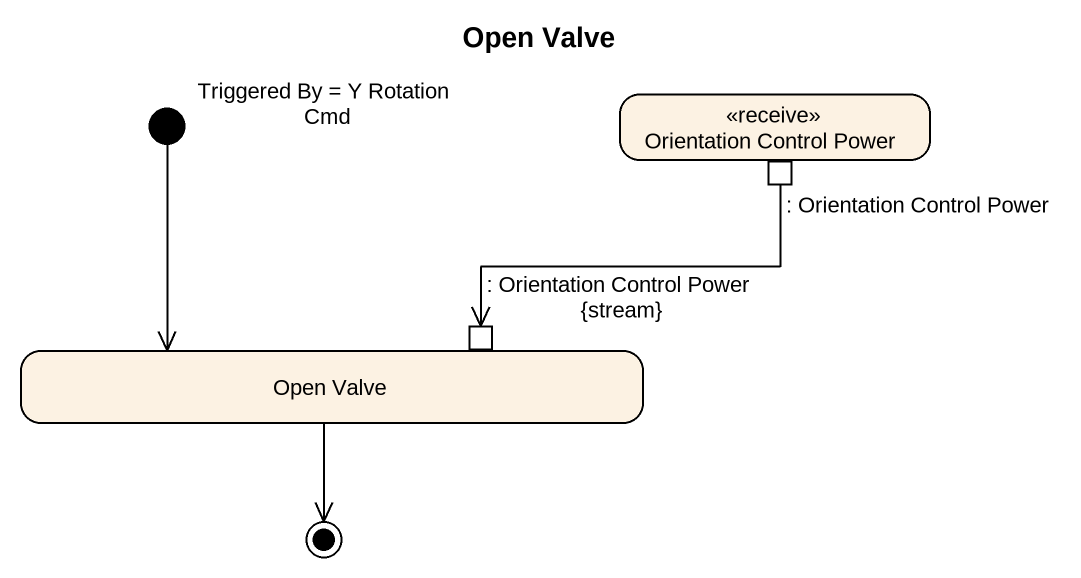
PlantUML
@startuml
title Open Valve
hide empty description
state "Orientation Control Power" as Orientation_Control_Power <<receive>> {
  state ": Orientation Control Power" as Orientation_Control_Power_2 <<outputPin>>
}
state "Triggered By = Y Rotation Cmd" as Triggered_By_Y_Rotation_Cmd <<start>>
state "Open Valve" as Open_Valve {
  state ": Orientation Control Power {stream}" as Orientation_Control_Power_3 <<inputPin>>
}
Triggered_By_Y_Rotation_Cmd --> Open_Valve
Orientation_Control_Power_2 -left-> Orientation_Control_Power_3
Open_Valve --> [*]
@enduml
